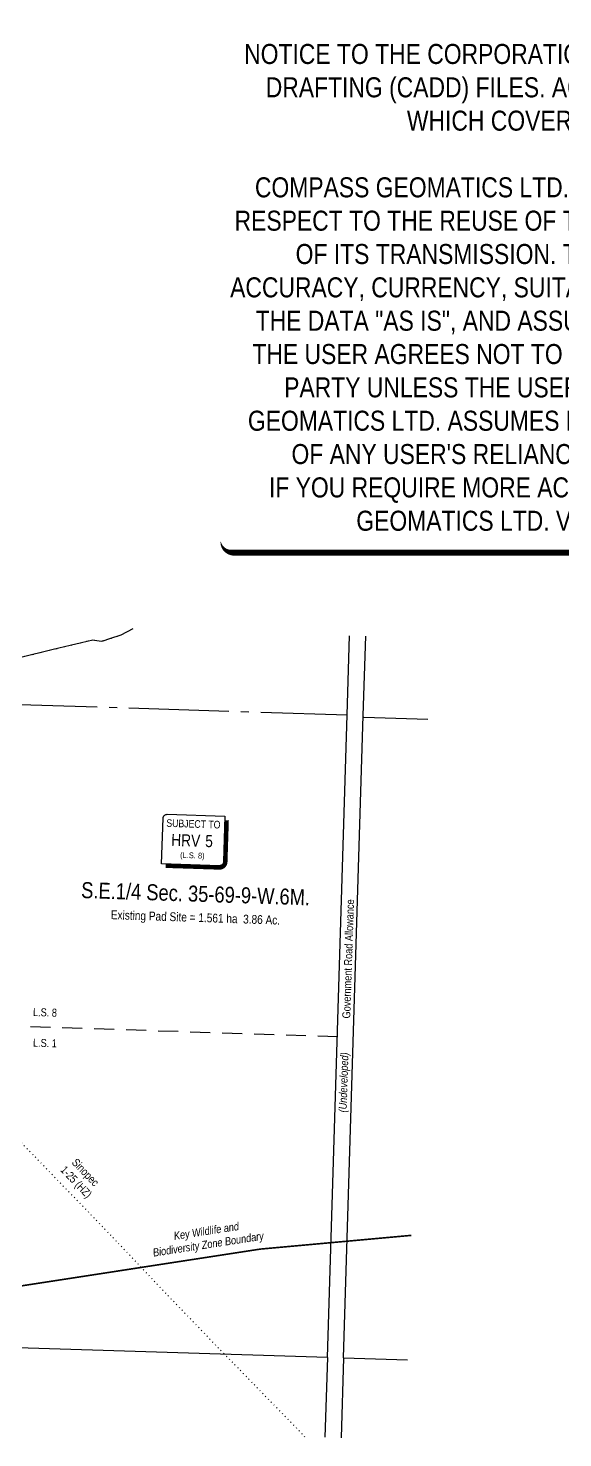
# Model space of a CAD drawing. Extents: x 354637 to 358761, y 6098179 to 6099941.
# Drawn here: x 355968 to 356637, y 6098179 to 6099941 of the extents above; entities that cross this region are included whole.
import ezdxf
from ezdxf.enums import TextEntityAlignment as Align

# ---------------------------------------------------------------- set-up
doc = ezdxf.new("R2010")
doc.units = 0
doc.header["$LTSCALE"] = 5
for name, pattern in [('DASHDOT2', [12.7, 6.35, -3.175, 0, -3.175]), ('foc-DOT', [1, 0.2, -0.8]), ('foc-LSD', [8, 5, -3]), ('foc-QUARTERLINE', [33, 25, -3, 2, -3]), ('foc-WHEELTRACKS', [2, 0.4, -1.6])]:
    doc.linetypes.add(name, pattern=pattern)
for name, color, linetype in [('ABADATA-DRILL', 8, 'foc-DOT'), ('ABADATA-DRILL-T', 8, 'Continuous'), ('AS-WILDLIFE', 131, 'DASHDOT2'), ('C-SYMBOL', 7, 'Continuous'), ('CG-NOTES', 7, 'Continuous'), ('CTW', 7, 'Continuous'), ('L-AREAREQUIRED', 7, 'Continuous'), ('L-ROAD-T', 7, 'Continuous'), ('L-SEC', 7, 'Continuous'), ('L-SECQ', 8, 'foc-QUARTERLINE'), ('L-SECTION-LSD', 7, 'foc-LSD'), ('T-WATER-P3', 160, 'foc-WHEELTRACKS')]:
    doc.layers.add(name, color=color, linetype=linetype)
doc.layers.add('DISCLAIMER', color=7, linetype='Continuous', plot=False)
doc.layers.add('T-TEXT', color=48, linetype='Continuous', lineweight=18)
doc.styles.add('100L', font='ARIALN.TTF', dxfattribs={"height": 11})
doc.styles.add('175L', font='ARIALN.TTF', dxfattribs={"height": 20})
doc.styles.add('80', font='ARIALN.TTF', dxfattribs={"height": 10})
doc.styles.add('80L', font='ARIALN.TTF', dxfattribs={"height": 10})
doc.styles.add('80LS', font='ARIALNI.TTF', dxfattribs={"height": 10})
doc.styles.add('foc-LtypeFont', font='ARIALN.TTF', dxfattribs={"height": 7.35})
doc.styles.add('HRV', font='ARIALN.TTF', dxfattribs={"height": 3})
doc.linetypes.add('foc-TOPO-flowdirection-NOLINE', pattern='A,0,[">",foc-LtypeFont,S=0.3,R=0,X=0,Y=-0.945],-20,[">",foc-LtypeFont,S=0.3,R=0,X=0,Y=-0.945],0', length=20)

# ---------------------------------------------------------------- blocks, each defined once
blk = doc.blocks.new('HRV')
blk.add_lwpolyline([(-35.1, 31.6), (37.2, 31.6), (37.2, -25.5, -0.414214), (32.2, -30.5), (-40.1, -30.5), (-40.1, 26.6, -0.414214)], format="xyb", close=True)
at = {"const_width": 5, "flags": 128}
blk.add_lwpolyline([(-35.1, -33), (32.2, -33, 0.414214), (39.7, -25.5), (39.7, 26.6)], format="xyb", dxfattribs=at)
at = {"style": '80L'}
blk.add_text('SUBJECT TO', height=9.5, dxfattribs=at).set_placement((-2, 13.1), align=Align.BOTTOM_CENTER)
blk.add_attdef('(N.W.1/4 00)', text='', height=7.12, dxfattribs=at).set_placement((-2, -24.4), align=Align.BOTTOM_CENTER)
at = {"layer": 'CTW', "color": 3, "style": 'HRV'}
blk.add_text('HRV', height=15, dxfattribs=at).set_placement((-10.9, -0.2), align=Align.MIDDLE_CENTER)
blk.add_attdef('0', text='', height=15, dxfattribs=at).set_placement((18.3, -0.2), align=Align.MIDDLE_CENTER)
blk = doc.blocks.new('Disclaimer_Legal')
at = {"layer": 'DISCLAIMER', "color": 254, "flags": 128}
blk.add_lwpolyline([(-3612.9, -1104.6, 37.5, 37.5, 0), (4096.1, -1104.6, 37.5, 37.5, 0.414214), (4171.1, -1029.6, 37.5, 37.5, 0), (4171.1, 2078.7, 37.5, 0, 0.414214), (4096.1, 2153.7, 0, 0, 0), (-3612.9, 2153.7, 0, 0, 0.414214), (-3687.9, 2078.7, 0, 0, 0), (-3687.9, -1029.6, 0, 37.5, 0.414214)], format="xyseb", close=True, dxfattribs=at)
at = {"layer": 'DISCLAIMER', "color": 254, "insert": (241.6, 533.9), "char_height": 125, "width": 7717.568, "attachment_point": 5, "style": '80'}
blk.add_mtext('NOTICE TO THE CORPORATION, PERSON &/OR PERSONS REGARDING THIS COMPUTER AIDED DESIGN AND DRAFTING (CADD) FILES. ACCEPTANCE OF THE CADD DATA IS BASED ON THE FOLLOWING DISCLAIMER WHICH COVERS ALL CADD DATA RECIEVED FROM COMPASS GEOMATICS LTD.\\P{\\fArial Narrow|b1|i0|c0|p34;DISCLAIMER}\\PCOMPASS GEOMATICS LTD. MAKES NO REPRESENTATION OR WARRANTIES, EXPRESS OR IMPLIED, WITH RESPECT TO THE REUSE OF THE DATA PROVIDED HEREWITH, REGARDLESS OF ITS FORMAT OR THE MEANS OF ITS TRANSMISSION. THERE IS NO GUARANTEE OR REPRESENTATION TO THE USER AS TO THE ACCURACY, CURRENCY, SUITABILITY OR RELIABILITY OF THIS DATA FOR ANY PURPOSE. THE USER ACCEPTS THE DATA "AS IS", AND ASSUMES ALL RISKS ASSOCIATED WITH ITS USE. BY ACCEPTANCE OF THIS DATA, THE USER AGREES NOT TO TRANSMIT THIS DATA OR PROVIDE ACCESS OR ANY PART OF IT TO ANOTHER PARTY UNLESS THE USER SHALL INCLUDE WITH THE DATA A COPY OF THIS DISCLAIMER. COMPASS GEOMATICS LTD. ASSUMES NO RESPONSIBILITY FOR ACTUAL OR CONSEQUENTIAL DAMAGE AS A RESULT OF ANY USER\'S RELIANCE ON THIS DATA. THIS CADD FILE IS FOR ILLUSTRATION PURPOSES ONLY.\\PIF YOU REQUIRE MORE ACCURATE INFORMATION, PLEASE CONTACT DARCI ANGLEHART AT COMPASS GEOMATICS LTD. VIA EMAIL: darci.anglehart@compassgeomatics.ca OR CELL: 506-961-7292', dxfattribs=at)

msp = doc.modelspace()

# ---------------------------------------------------------------- linework, layer by layer
at = {"layer": 'ABADATA-DRILL', "flags": 128}
msp.add_lwpolyline([(355600.321, 6098927.226), (355600.241, 6098926.928), (355600.228, 6098926.838), (355600.294, 6098926.996), (355600.472, 6098927.251), (355600.915, 6098927.657), (355601.224, 6098927.917), (355602.049, 6098928.67), (355602.738, 6098929.258), (355602.984, 6098929.431), (355602.917, 6098929.523), (355602.744, 6098929.749), (355602.579, 6098929.604), (355602.573, 6098929.094), (355602.754, 6098927.897), (355602.984, 6098926.979), (355603.139, 6098926.184), (355603.266, 6098925.48), (355603.363, 6098925.056), (355603.465, 6098924.813), (355603.619, 6098924.638), (355604.074, 6098924.483), (355604.328, 6098924.595), (355604.231, 6098924.688), (355603.891, 6098924.989), (355603.786, 6098925.163), (355603.701, 6098925.626), (355603.83, 6098926.222), (355604.003, 6098926.906), (355604.184, 6098927.581), (355604.277, 6098927.978), (355604.214, 6098927.86), (355604.235, 6098927.609), (355604.069, 6098927.114), (355603.711, 6098926.566), (355603.618, 6098926.449), (355603.528, 6098926.472), (355603.392, 6098926.576), (355603.415, 6098926.695), (355602.816, 6098927.045), (355601.939, 6098927.433), (355601.725, 6098927.63), (355601.443, 6098927.9), (355601.245, 6098928.566), (355601.296, 6098929.215), (355601.583, 6098929.116), (355602.228, 6098928.665), (355602.612, 6098928.782), (355602.943, 6098929.092), (355603.057, 6098929.238), (355602.987, 6098929.531), (355603.358, 6098929.569), (355603.7, 6098929.307), (355604.328, 6098928.617), (355605.195, 6098927.568), (355606.115, 6098926.328), (355607.025, 6098925.078), (355608.057, 6098923.884), (355609.251, 6098922.745), (355610.507, 6098921.674), (355611.802, 6098920.581), (355613.009, 6098919.522), (355614.007, 6098918.509), (355614.744, 6098917.495), (355615.332, 6098916.475), (355615.997, 6098915.393), (355616.828, 6098914.186), (355617.904, 6098912.78), (355619.057, 6098911.302), (355620.198, 6098909.794), (355621.426, 6098908.144), (355622.885, 6098906.246), (355624.725, 6098904.055), (355626.987, 6098901.591), (355629.71, 6098898.862), (355632.824, 6098895.829), (355636.158, 6098892.48), (355639.661, 6098888.805), (355643.334, 6098884.814), (355647.178, 6098880.558), (355651.186, 6098876.096), (355655.349, 6098871.469), (355659.665, 6098866.627), (355664.174, 6098861.579), (355668.902, 6098856.494), (355673.861, 6098851.411), (355679.008, 6098846.282), (355684.322, 6098841.058), (355689.681, 6098835.682), (355695.015, 6098830.137), (355700.314, 6098824.453), (355705.68, 6098818.676), (355711.143, 6098812.787), (355716.7, 6098806.734), (355720.693, 6098802.403), (355723.97, 6098798.865), (355732.597, 6098789.662), (355736.313, 6098785.75), (355742.386, 6098779.25), (355742.686, 6098778.92), (355748.399, 6098772.733), (355754.381, 6098766.206), (355759.842, 6098760.257), (355760.441, 6098759.607), (355766.519, 6098752.927), (355772.625, 6098746.207), (355778.801, 6098739.474), (355785.158, 6098732.785), (355791.679, 6098726.201), (355796.591, 6098721.24), (355798.247, 6098719.555), (355804.842, 6098712.779), (355811.414, 6098705.913), (355817.972, 6098698.937), (355824.479, 6098691.934), (355831.005, 6098684.889), (355837.519, 6098677.775), (355843.904, 6098670.705), (355850.314, 6098663.484), (355863.311, 6098649.267), (355876.579, 6098635.341), (355889.815, 6098621.397), (355896.404, 6098614.43), (355903.052, 6098607.452), (355909.713, 6098600.563), (355915.965, 6098594.038), (355916.362, 6098593.625), (355929.554, 6098579.531), (355936.069, 6098572.457), (355942.604, 6098565.393), (355949.212, 6098558.406), (355955.932, 6098551.505), (355962.695, 6098544.653), (355969.456, 6098537.781), (355976.188, 6098530.93), (355982.909, 6098524.029), (355989.599, 6098517.1), (355996.248, 6098510.151), (356009.618, 6098496.302), (356023.05, 6098482.541), (356036.48, 6098468.7), (356049.732, 6098454.925), (356063.03, 6098441.008), (356076.368, 6098427.13), (356089.677, 6098413.233), (356102.922, 6098399.268), (356116.157, 6098385.254), (356129.382, 6098371.259), (356143.339, 6098356.711), (356156.677, 6098342.803), (356170.046, 6098328.934), (356183.438, 6098315.144), (356190.106, 6098308.175), (356196.744, 6098301.187), (356210.172, 6098287.306), (356223.686, 6098273.573), (356237.169, 6098259.83), (356250.548, 6098245.951), (356263.939, 6098232.141), (356277.365, 6098218.48), (356290.859, 6098204.767), (356304.232, 6098191.018), (356313.931, 6098180.686)], dxfattribs=at)
at = {"layer": 'AS-WILDLIFE', "const_width": 2}
msp.add_lwpolyline([(356447.511, 6098432.314), (356258.092, 6098415.094), (355866.862, 6098354.905), (355596.011, 6098234.528), (355536.027, 6098204.535)], dxfattribs=at)
at = {"layer": 'L-SEC', "flags": 128}
for points in [[(356367.047, 6099082.88), (356370.249, 6099181.752)], [(356387.149, 6099082.229), (356390.35, 6099181.087)], [(356342.664, 6098279.802), (356367.047, 6099082.88)], [(356362.766, 6098279.147), (356387.15, 6099082.269)], [(356342.664, 6098279.802), (354737.451, 6098329.828)], [(356342.664, 6098279.802), (356339.388, 6098179.892)], [(356362.766, 6098279.147), (356359.49, 6098179.265)], [(356362.766, 6098279.147), (356442.527, 6098276.549)]]:
    msp.add_lwpolyline(points, dxfattribs=at)
at = {"layer": 'L-SECQ'}
for p, q in [((355599.455, 6099107.299), (356367.047, 6099082.88)), ((356387.944, 6099079.833), (356468.16, 6099077.694))]:
    msp.add_line(p, q, dxfattribs=at)
at = {"layer": 'L-SECTION-LSD', "flags": 128}
msp.add_lwpolyline([(356355.61, 6098680.444), (355553.416, 6098706.509)], dxfattribs=at)
at = {"layer": 'T-WATER-P3', "flags": 128}
msp.add_lwpolyline([(355516.559, 6099131.638), (355553.514, 6099139.628), (355584.476, 6099149.615), (355600.456, 6099152.611), (355617.436, 6099152.613), (355670.371, 6099163.599), (355713.319, 6099180.577), (355729.299, 6099183.573), (355745.28, 6099184.573), (355762.259, 6099179.581), (355790.223, 6099165.602), (355821.184, 6099164.605), (355839.163, 6099168.6), (355855.143, 6099167.602), (355873.12, 6099162.609), (355888.101, 6099160.613), (355957.015, 6099154.625), (355999.447, 6099164.842), (356048.795, 6099176.726), (356059.502, 6099174.964), (356062.034, 6099175.529), (356070.033, 6099178.148), (356084.325, 6099182.826), (356099.482, 6099190.706)], dxfattribs=at)
at = {"layer": 'T-WATER-P3', "linetype": 'foc-TOPO-flowdirection-NOLINE', "flags": 128}
msp.add_lwpolyline([(355516.559, 6099131.638), (355553.514, 6099139.628), (355584.476, 6099149.615), (355600.456, 6099152.611), (355617.436, 6099152.613), (355670.371, 6099163.599), (355713.319, 6099180.577), (355729.299, 6099183.573), (355745.28, 6099184.573), (355762.259, 6099179.581), (355790.223, 6099165.602), (355821.184, 6099164.605), (355839.163, 6099168.6), (355855.143, 6099167.602), (355873.12, 6099162.609), (355888.101, 6099160.613), (355957.015, 6099154.625), (355999.447, 6099164.842), (356048.795, 6099176.726), (356059.502, 6099174.964), (356062.034, 6099175.529), (356070.033, 6099178.148), (356084.325, 6099182.826), (356099.482, 6099190.706)], dxfattribs=at)

# ---------------------------------------------------------------- block references
at = {"layer": 'CG-NOTES', "xscale": 0.99975043, "yscale": 0.99975043, "zscale": 0.99975043, "rotation": 358.1388888888889}
msp.add_blockref('HRV', (356176.111, 6098925.912), dxfattribs=at).add_auto_attribs({'(N.W.1/4 00)': '(L.S. 8)', '0': '5'})
at = {"layer": 'DISCLAIMER', "xscale": 0.2, "yscale": 0.2, "zscale": 0.2}
msp.add_blockref('Disclaimer_Legal', (356946.43, 6099506.717), dxfattribs=at)

# ---------------------------------------------------------------- texts
at = {"layer": 'ABADATA-DRILL-T', "insert": (356021.363, 6098537.497), "char_height": 9.9975, "attachment_point": 1, "rotation": 313.891098, "style": '80L'}
msp.add_mtext_dynamic_manual_height_columns('\\pi11.05321;Sinopec\\P\\pi7.89575;1-25 (HZ)', width=62.86705, gutter_width=50, heights=[0], dxfattribs=at)
at = {"layer": 'AS-WILDLIFE', "insert": (356119.093, 6098431.765), "char_height": 9.99751, "attachment_point": 1, "rotation": 8.746246, "style": '80L'}
msp.add_mtext_dynamic_manual_height_columns('\\pi30.88813;{\\fArial Narrow|b0|i1|c0|p34;Key Wildlife and \\P\\pi1.80262;Biodiversity Zone Boundary}', width=143.86356, gutter_width=49.988, heights=[0], dxfattribs=at)
at = {"layer": 'C-SYMBOL', "color": 3, "style": '175L'}
msp.add_text('S.E.1/4 Sec. 35-69-9-W.6M.', height=19.99501, rotation=358.138921, dxfattribs=at).set_placement((356177.066, 6098843.384), align=Align.BOTTOM_CENTER)
at = {"layer": 'L-AREAREQUIRED', "color": 5, "style": '100L'}
msp.add_text('Existing Pad Site = 1.561 ha  3.86 Ac.', height=10.99725, rotation=358.138921, dxfattribs=at).set_placement((356177.066, 6098820.89), align=Align.BOTTOM_CENTER)
at = {"layer": 'L-ROAD-T', "style": '80L'}
msp.add_text('Government Road Allowance', height=9.99751, rotation=88.126018, dxfattribs=at).set_placement((356368.414, 6098777.879), align=Align.MIDDLE_CENTER)
at = {"layer": 'T-TEXT', "style": '80LS'}
msp.add_text('(Undeveloped)', height=9.99751, rotation=88.126018, dxfattribs=at).set_placement((356362.611, 6098623.507), align=Align.MIDDLE_CENTER)

# ---------------------------------------------------------------- next in the draw order: texts
at = {"layer": 'L-SECTION-LSD', "char_height": 10, "attachment_point": 1, "rotation": 358.11741, "style": '100L', "bg_fill": 3, "box_fill_scale": 1.5, "bg_fill_color": 256, "bg_fill_transparency": 0}
for s, width, insert in [('L.S. 8', 30.40114, (355974.296, 6098716.514)), ('L.S. 1', 29.99119, (355974.296, 6098678.229))]:
    msp.add_mtext_dynamic_manual_height_columns(s, width=width, gutter_width=55, heights=[0], dxfattribs=dict(at, insert=insert))

# ---------------------------------------------------------------- next in the draw order: texts
for s, width, insert in [('L.S. 8', 30.40114, (355974.296, 6098716.514)), ('L.S. 1', 29.99119, (355974.296, 6098678.229))]:
    msp.add_mtext_dynamic_manual_height_columns(s, width=width, gutter_width=55, heights=[0], dxfattribs=dict(at, insert=insert))

# ---------------------------------------------------------------- next in the draw order: texts
for s, width, insert in [('L.S. 8', 30.40114, (355974.296, 6098716.514)), ('L.S. 1', 29.99119, (355974.296, 6098678.229))]:
    msp.add_mtext_dynamic_manual_height_columns(s, width=width, gutter_width=55, heights=[0], dxfattribs=dict(at, insert=insert))

doc.saveas('drawing.dxf')
